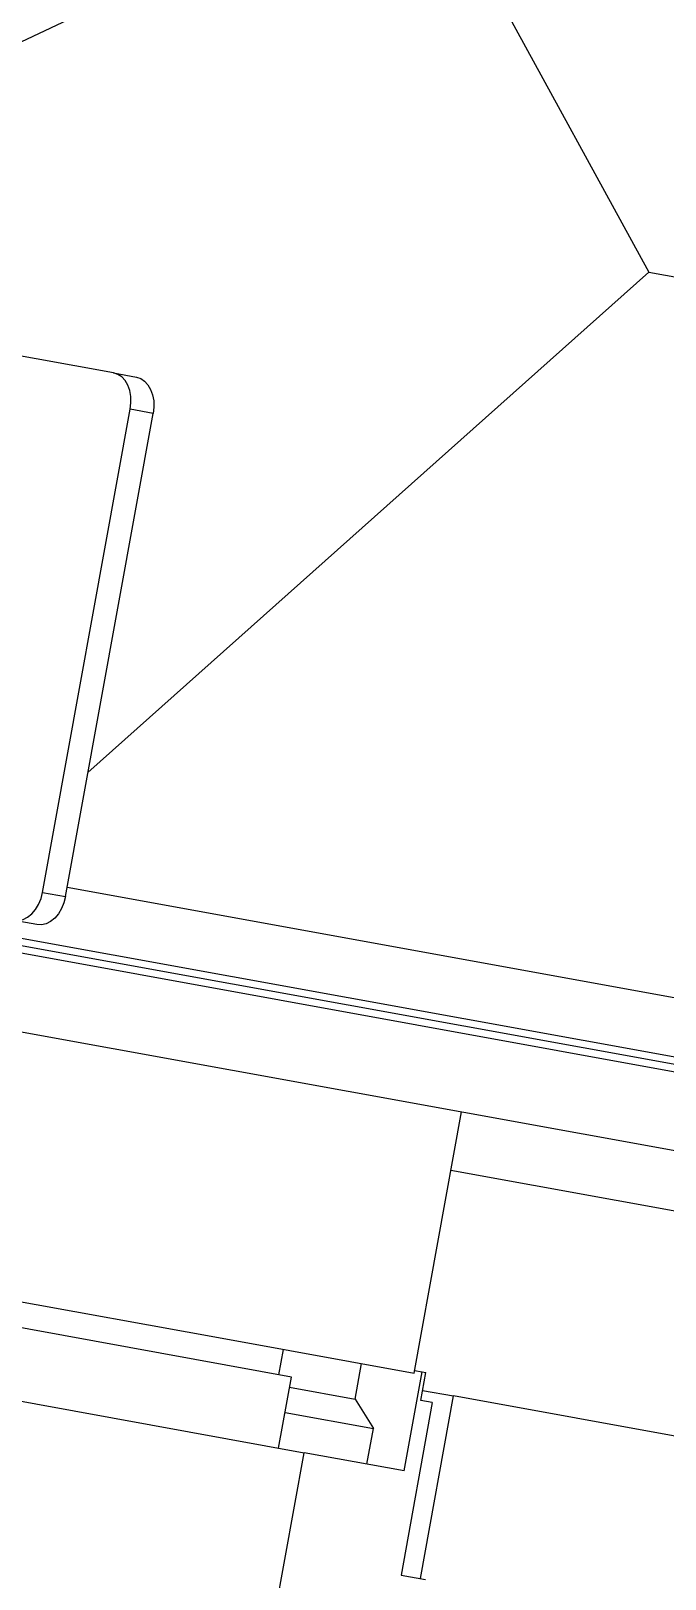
# Model space of a CAD drawing. Header units: inches. Extents: x 0 to 34.2, y 0 to 22.
# Drawn here: x 8.629 to 8.873, y 10.602 to 11.197 of the extents above; entities that cross this region are included whole.
import ezdxf

# ---------------------------------------------------------------- set-up
doc = ezdxf.new("R2010")
doc.units = ezdxf.units.IN
doc.header["$MEASUREMENT"] = 0

msp = doc.modelspace()

# ---------------------------------------------------------------- linework, layer by layer
at = {"color": 7, "linetype": 'Continuous', "lineweight": 25}
for p, q in [((8.7783, 11.26526), (8.50321, 11.13529)), ((8.7783, 11.26526), (8.86637, 11.10425)), ((8.65062, 10.91179), (8.86637, 11.10425)), ((8.86637, 11.10425), (8.981, 11.08344)), ((8.66042, 11.06547), (8.61316, 11.07405)), ((8.66042, 11.06547), (8.66923, 11.06387)), ((8.63315, 10.86566), (8.66689, 11.0515)), ((8.64195, 10.86406), (8.67569, 11.0499)), ((8.67569, 11.0499), (8.66689, 11.0515)), ((8.63315, 10.86566), (8.64195, 10.86406)), ((8.87891, 10.8246), (8.64258, 10.86751)), ((8.63099, 10.85325), (8.62218, 10.85485)), ((8.89994, 10.79513), (8.61303, 10.84722)), ((8.91067, 10.79033), (8.61396, 10.8442)), ((8.90238, 10.79753), (8.61547, 10.84963)), ((8.60865, 10.81493), (8.90536, 10.76106)), ((8.77605, 10.68075), (8.79429, 10.78123)), ((8.28731, 10.76949), (8.70361, 10.6939)), ((8.79022, 10.75879), (9.07356, 10.70734)), ((8.72892, 10.67923), (8.3309, 10.75149)), ((8.31033, 10.72701), (8.73385, 10.65012)), ((8.70361, 10.6939), (8.77605, 10.68075)), ((8.72404, 10.68011), (8.72581, 10.68987)), ((8.75335, 10.67076), (8.75583, 10.68442)), ((8.72396, 10.65191), (8.72892, 10.67923)), ((8.77229, 10.64314), (8.7792, 10.68118)), ((8.77623, 10.68172), (8.7792, 10.68118)), ((8.77862, 10.6702), (8.78057, 10.68093)), ((8.7792, 10.68118), (8.78057, 10.68093)), ((8.72821, 10.67533), (8.75335, 10.67076)), ((8.77853, 10.6017), (8.79128, 10.67194)), ((8.77933, 10.67411), (8.79128, 10.67194)), ((8.89162, 10.65372), (8.79128, 10.67194)), ((8.72644, 10.66557), (8.76044, 10.6594)), ((8.75335, 10.67076), (8.76044, 10.6594)), ((8.7831, 10.66939), (8.77106, 10.60305)), ((8.7831, 10.66939), (8.77862, 10.6702)), ((8.75796, 10.64574), (8.76044, 10.6594)), ((8.70338, 10.48233), (8.73385, 10.65012)), ((8.77229, 10.64314), (8.73385, 10.65012)), ((8.77106, 10.60305), (8.78045, 10.60135))]:
    msp.add_line(p, q, dxfattribs=at)
at = {"color": 7, "linetype": 'Continuous', "lineweight": 25, "flags": 128}
for points in [[(8.66689, 11.0515), (8.66716, 11.05394), (8.66709, 11.05636), (8.66667, 11.05865), (8.66593, 11.06072), (8.66489, 11.0625), (8.66359, 11.06392), (8.66208, 11.06492), (8.66042, 11.06547)], [(8.66923, 11.06387), (8.67089, 11.06332), (8.67239, 11.06232), (8.67369, 11.0609), (8.67473, 11.05912), (8.67548, 11.05705), (8.67589, 11.05476), (8.67597, 11.05235), (8.67569, 11.0499)], [(8.62218, 10.85485), (8.62393, 10.85478), (8.62569, 10.85519), (8.6274, 10.85606), (8.629, 10.85736), (8.63043, 10.85904), (8.63162, 10.86104), (8.63254, 10.86327), (8.63315, 10.86566)], [(8.64195, 10.86406), (8.64135, 10.86167), (8.64043, 10.85944), (8.63923, 10.85744), (8.63781, 10.85576), (8.63621, 10.85446), (8.63449, 10.85359), (8.63273, 10.85318), (8.63099, 10.85325)]]:
    msp.add_lwpolyline(points, dxfattribs=at)

doc.saveas('drawing.dxf')
